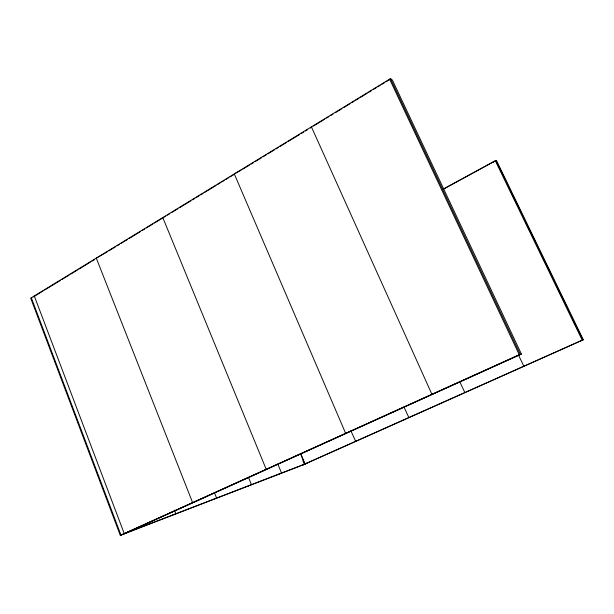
<?xml version="1.0" encoding="UTF-8"?>
<svg xmlns="http://www.w3.org/2000/svg" width="614" height="614" viewBox="0 0 614 614"><rect width="100%" height="100%" fill="white"/><g stroke="black" fill="none" stroke-linecap="round" stroke-linejoin="round"><path stroke-width="0.92" d="M123.506 534.134L521.393 354.025L392.43 80.142L390.481 78.63L30.7 298.151L120.298 535.37L303.585 464.675M33.386 296.892L43.026 291.005M44.661 290.008L60.149 280.56M61.784 279.57L69.121 275.095M70.748 274.097L77.272 270.122M78.899 269.124L90.312 262.163M91.946 261.173L94.387 259.676M107.373 251.763L96.283 258.133L192.619 502.628L193.103 502.444M108.993 250.773L115.478 246.82M117.097 245.83L119.53 244.349M121.15 243.359L127.635 239.399M129.255 238.416L140.598 231.493M142.218 230.503L144.651 229.022M146.27 228.032L152.756 224.079M154.375 223.089L163.293 217.655L162.779 217.563L266.207 469.303L266.645 469.15M164.107 217.156L165.726 216.166M167.353 215.176L169.786 213.687M171.413 212.697L177.906 208.737M179.534 207.747L190.9 200.809M192.527 199.819L194.96 198.337M196.587 197.347L199.02 195.858M200.648 194.868L203.081 193.379M204.708 192.389L216.074 185.459M217.701 184.469L220.134 182.98M221.761 181.99L224.194 180.508M225.822 179.511L228.254 178.029M229.882 177.039L233.942 174.56M241.241 170.109L234.295 173.923L345.644 433.338L346.012 433.215M242.86 169.119L249.353 165.158M250.972 164.168L253.405 162.687M255.033 161.697L261.518 157.744M263.137 156.754L266.384 154.774M268.011 153.784L274.496 149.824M276.116 148.834L278.549 147.352M280.176 146.362L286.661 142.402M288.281 141.412L299.64 134.489M301.259 133.499L303.692 132.018M305.319 131.028L307.752 129.539M310.185 128.057L311.805 127.067M313.432 126.077L324.829 119.124M326.456 118.134L328.897 116.645M330.524 115.647L332.965 114.158M335.413 112.669L341.921 108.701M343.548 107.711L350.057 103.735M351.692 102.745L354.132 101.256M355.759 100.259L359.013 98.278M360.641 97.281L367.157 93.313M368.784 92.315L371.224 90.826M373.665 89.337L376.106 87.848M377.733 86.858L380.173 85.369M381.801 84.371L384.249 82.882M385.876 81.892L389.944 79.413L389.614 79.16L519.237 354.738L520.426 354.462M442.679 189.388L495.889 160.407L496.726 161.052L583.3 339.734L303.093 464.898M442.847 189.473L495.437 160.837M496.135 161.375L496.726 161.052M120.298 535.37L521.393 354.025M121.495 534.863L519.436 354.692M125.747 533.228L128.364 532.039M172.135 515.384L172.749 515.108M175.213 514.002L175.827 513.718L174.43 510.15M213.127 499.581L213.703 499.32M216.021 498.284L216.596 498.023L214.47 492.681M248.148 486.081L248.693 485.835M250.88 484.853L251.425 484.615L248.532 477.508M278.411 474.415L278.933 474.185M280.997 473.256L281.519 473.026L277.866 464.192M301.581 465.45L583.3 339.734M126.76 532.484L128.886 531.663M306.539 463.301L307.53 462.918M124.12 533.673L305.557 463.8M195.045 501.715L195.528 501.531M355.683 441.343L350.932 430.905M268.364 468.528L268.786 468.367M408.886 417.574L404.035 407.136M464.867 392.561L459.548 381.294M431.934 394.311L311.413 126.875M523.849 366.205L518.431 354.976M515.568 356.442L516.382 356.25M582.663 340.018L582.179 340.133L495.298 160.73L495.997 161.267M31.89 297.798L31.299 297.782L120.958 535.07M34.875 295.979L34.284 295.963L124.251 533.581M493.073 162.119L493.641 162.549M495.889 160.407L582.816 339.849M390.481 78.63L520.211 354.301M300.614 453.37L305.051 463.961M300.369 453.462L304.805 464.054M302.832 460.746L303.938 463.393"/></g></svg>
